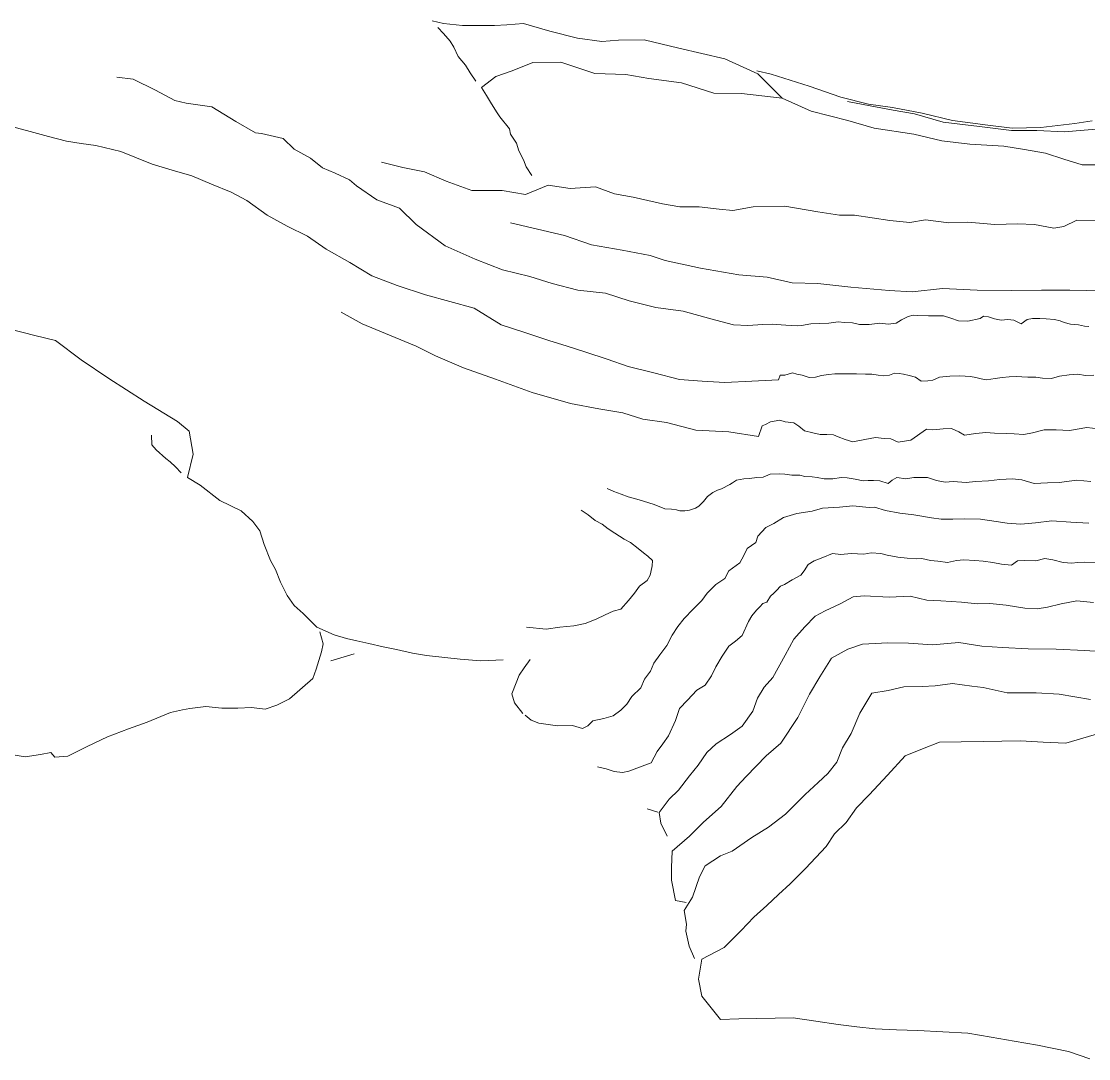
# Model space of a CAD drawing. Extents: x 683321 to 688873, y 7661944 to 7668387.
# Drawn here: x 686275.9 to 686504.7, y 7667221.3 to 7667443.6 of the extents above; entities that cross this region are included whole.
import ezdxf

# ---------------------------------------------------------------- set-up
doc = ezdxf.new("R2010")
doc.units = 0
doc.header["$MEASUREMENT"] = 0
doc.layers.add('01 CRESTA_Line', color=3, linetype='Continuous', lineweight=20)

msp = doc.modelspace()

# ---------------------------------------------------------------- linework, layer by layer
at = {"layer": '01 CRESTA_Line'}
for points in [[(686439.03, 7667427.11, 4130.37), (686433.8, 7667432.35, 4133.67), (686426.7, 7667435.53, 4134.05), (686416.87, 7667437.82, 4131.82), (686409.43, 7667439.59, 4132.1), (686403.9, 7667439.51, 4131.76), (686400.38, 7667439.21, 4131.56), (686395.14, 7667439.95, 4131.3), (686389.21, 7667441.43, 4130.7), (686383.56, 7667443.1, 4129.82), (686380, 7667442.85, 4129.52), (686377.37, 7667442.68, 4129.17), (686373.34, 7667442.68, 4128.7), (686370.51, 7667442.65, 4128.79), (686366.43, 7667443.08, 4128.5), (686364.01, 7667443.69, 4129.06)], [(686373.34, 7667430.76, 4128.42), (686372.13, 7667432.5, 4128.49), (686371.1, 7667434.15, 4128.52), (686369.58, 7667436.05, 4128.98), (686368.6, 7667438.06, 4128.83), (686367.86, 7667439.32, 4128.84), (686366.4, 7667440.96, 4129.12), (686365.21, 7667442.28, 4129.35)], [(686507.37, 7667412.84, 4130.36), (686503.29, 7667412.79, 4130.36), (686499.36, 7667414.06, 4130.94), (686495.43, 7667415.33, 4132.13), (686490.96, 7667416.07, 4132.51), (686486.49, 7667416.82, 4132.93), (686482.86, 7667417.05, 4132.57), (686479.23, 7667417.27, 4131.71), (686473.2, 7667417.93, 4130.83), (686467.24, 7667419.37, 4130.76), (686458.74, 7667420.7, 4130.65), (686453.08, 7667422.29, 4130.75), (686445.21, 7667424.29, 4130.47), (686439.03, 7667427.11, 4130.37), (686430.31, 7667428.07, 4130.31), (686424.38, 7667428.16, 4129.98), (686417.45, 7667430.4, 4129.94), (686410.4, 7667431.34, 4129.91), (686405.49, 7667432.19, 4129.89), (686398.85, 7667432.4, 4129.87), (686391.6, 7667434.83, 4129.63), (686385.59, 7667434.74, 4129.12), (686381.13, 7667432.99, 4128.59), (686377.65, 7667431.73, 4128.18), (686374.56, 7667429.38, 4127.91), (686375.61, 7667427.66, 4127.95), (686376.7, 7667425.85, 4127.47), (686377.9, 7667423.99, 4127.44), (686378.49, 7667423.12, 4126.9), (686380.58, 7667420.51, 4126.47), (686380.74, 7667419.35, 4126.4), (686382.08, 7667417.49, 4126.01), (686382.59, 7667415.79, 4125.26), (686383.59, 7667413.9, 4125.02), (686384.12, 7667412.41, 4124.65), (686385.35, 7667410.54, 4124.3)], [(686505.47, 7667422.21, 4141.57), (686501.77, 7667421.65, 4141.17), (686494.45, 7667420.84, 4140.58), (686488.34, 7667420.68, 4139.94), (686483.11, 7667421.33, 4139.45), (686475.52, 7667422.33, 4138.8), (686469.04, 7667423.9, 4138.23), (686462.64, 7667425.07, 4137.62), (686457.49, 7667425.84, 4137.11), (686451.55, 7667427.34, 4136.57), (686444.82, 7667429.7, 4135.8), (686436.66, 7667432.27, 4135.14), (686433.55, 7667432.94, 4134.85)], [(686296.39, 7667431.61, 4100.06), (686299.88, 7667431.16, 4100.04), (686304.71, 7667428.79, 4099.99), (686308.84, 7667426.6, 4100.03), (686311.25, 7667426.05, 4099.98), (686316.76, 7667425.26, 4100.03), (686321.88, 7667422.08, 4100.02), (686326.12, 7667419.69, 4100.01), (686327.4, 7667419.5, 4100), (686332.05, 7667418.47, 4099.95), (686334.39, 7667416.2, 4099.91), (686337.9, 7667414.27, 4099.82), (686340.46, 7667412.19, 4099.82), (686343.22, 7667411.03, 4099.77), (686346.27, 7667409.57, 4099.74), (686347.75, 7667408.29, 4099.73), (686352.13, 7667405.32, 4099.69), (686356.95, 7667403.49, 4100.23), (686360.53, 7667400.02, 4099.57), (686366.76, 7667395.43, 4099.86), (686373.23, 7667392.59, 4100.14), (686379.06, 7667390.31, 4100.36), (686384.92, 7667388.88, 4100.7), (686389.74, 7667387.39, 4100.6), (686395.19, 7667385.96, 4100.39), (686401.13, 7667385.29, 4100.26), (686406.2, 7667383.68, 4100.12), (686411.92, 7667382.23, 4100.1), (686417.77, 7667381.44, 4099.83), (686423.7, 7667379.8, 4099.79), (686428.56, 7667378.5, 4099.84), (686431.66, 7667378.35, 4099.88), (686434.87, 7667378.58, 4099.91), (686436.83, 7667378.68, 4099.9), (686439.76, 7667378.44, 4099.91), (686442.36, 7667378.3, 4099.9), (686443.15, 7667378.41, 4100.17), (686445.17, 7667378.71, 4100.02), (686447.04, 7667378.82, 4100.08), (686449.01, 7667378.9, 4100.16), (686451.01, 7667379.19, 4100.24), (686452.35, 7667379.05, 4100.4), (686454.06, 7667378.97, 4100.43), (686455.56, 7667378.57, 4100.59), (686457.64, 7667378.61, 4100.61), (686459.91, 7667378.89, 4100.74), (686461.73, 7667378.65, 4100.82), (686463.41, 7667378.91, 4101.07), (686464.58, 7667379.56, 4101.23), (686466.04, 7667380.28, 4100.71), (686467.12, 7667380.59, 4100.91), (686468.04, 7667380.55, 4101.28), (686470.38, 7667380.47, 4101.6), (686472.22, 7667380.47, 4101.66), (686473.59, 7667380.44, 4101.55), (686475.16, 7667379.93, 4101.53), (686476.8, 7667379.38, 4101.53), (686478.82, 7667379.28, 4101.47), (686481.45, 7667379.91, 4101.53), (686482.13, 7667380.35, 4101.71), (686483.22, 7667380.25, 4101.84), (686484.54, 7667379.83, 4101.73), (686485.92, 7667379.51, 4101.61), (686487.39, 7667379.68, 4101.66), (686488.66, 7667379.5, 4101.66), (686490.26, 7667378.75, 4101.57), (686491.5, 7667379.63, 4101.53), (686492.69, 7667379.9, 4101.41), (686494.23, 7667379.9, 4101.42), (686495.62, 7667379.84, 4101.33), (686497.4, 7667379.69, 4101.31), (686498.61, 7667379.4, 4101.27), (686499.48, 7667379.02, 4101.34), (686500.79, 7667378.66, 4101.34), (686502.52, 7667378.54, 4101.36), (686503.82, 7667378.23, 4101.41), (686504.76, 7667378.16, 4101.37)], [(686507.99, 7667420.62, 4139.5), (686499.51, 7667419.89, 4138.82), (686493.62, 7667420.18, 4138.31), (686488.19, 7667420.2, 4137.76), (686481.32, 7667421.05, 4137.26), (686473.5, 7667421.96, 4136.77), (686467.37, 7667423.74, 4136.3), (686462.82, 7667424.54, 4135.86), (686457.84, 7667425.44, 4135.44), (686453.02, 7667426.39, 4135.06)], [(686273.83, 7667421.02, 4090.43), (686277.83, 7667419.99, 4090.43), (686281.72, 7667418.92, 4090.42), (686285.61, 7667417.85, 4090.38), (686288.75, 7667417.42, 4090.35), (686291.89, 7667416.99, 4090.32), (686297.25, 7667415.68, 4090.21), (686300.61, 7667414.31, 4090.12), (686303.98, 7667412.95, 4090.04), (686308.23, 7667411.69, 4090.04), (686312.49, 7667410.43, 4089.94), (686316.7, 7667408.69, 4089.87), (686320.91, 7667406.95, 4089.79), (686324.25, 7667405.16, 4089.75), (686328.59, 7667402.01, 4089.77), (686332.9, 7667399.65, 4089.8), (686337.23, 7667397.52, 4089.76), (686341.27, 7667394.74, 4089.75), (686346.31, 7667391.86, 4089.77), (686351.02, 7667389, 4089.77), (686356.48, 7667386.93, 4089.75), (686362.56, 7667384.92, 4089.8), (686367.77, 7667383.51, 4089.84), (686372.99, 7667382.09, 4089.89), (686378.8, 7667378.54, 4089.98), (686383.88, 7667376.86, 4090.1), (686388.96, 7667375.18, 4090.18), (686392.95, 7667373.92, 4090.24), (686396.94, 7667372.66, 4090.28), (686401.48, 7667371.13, 4090.27), (686406.02, 7667369.61, 4090.27), (686411.5, 7667368.2, 4090.3), (686416.97, 7667366.8, 4090.34), (686421.85, 7667366.47, 4090.35), (686426.73, 7667366.15, 4090.36), (686432.48, 7667366.46, 4090.37), (686438.22, 7667366.77, 4090.36), (686438.57, 7667367.73, 4090.76), (686439.55, 7667367.76, 4090.78), (686441.2, 7667368.26, 4090.71), (686442.15, 7667367.98, 4090.79), (686443.32, 7667367.7, 4090.76), (686444.81, 7667367.2, 4090.8), (686446.18, 7667367.34, 4090.82), (686447.41, 7667367.64, 4090.94), (686448.97, 7667367.89, 4090.87), (686450.27, 7667368.02, 4090.94), (686451.76, 7667368.01, 4090.97), (686453.21, 7667368.04, 4091.03), (686454.94, 7667367.99, 4091.09), (686456.84, 7667367.97, 4091.05), (686458.24, 7667367.98, 4091.05), (686459.55, 7667367.74, 4090.97), (686460.81, 7667367.59, 4091.15), (686461.98, 7667367.77, 4091.07), (686463.09, 7667368.13, 4091.28), (686464.1, 7667368.1, 4091.32), (686465, 7667367.94, 4091.33), (686466.25, 7667367.64, 4091.21), (686467.56, 7667367.28, 4091.3), (686468.81, 7667366.42, 4091.18), (686470.21, 7667366.49, 4091.16), (686471.29, 7667366.66, 4091.18), (686472.76, 7667367.33, 4091.18), (686474.96, 7667367.55, 4091.18), (686477.08, 7667367.56, 4091.07), (686479.41, 7667367.48, 4091.07), (686480.53, 7667367.27, 4091.06), (686481.68, 7667366.94, 4091), (686482.79, 7667366.75, 4091.08), (686484.69, 7667367, 4090.89), (686486.15, 7667367.26, 4090.92), (686487.65, 7667367.41, 4090.98), (686489.16, 7667367.45, 4090.87), (686490.38, 7667367.36, 4091), (686491.65, 7667367.31, 4090.95), (686493.37, 7667367.32, 4090.81), (686494.84, 7667367.12, 4090.77), (686496.71, 7667367.01, 4090.75), (686498.43, 7667367.49, 4090.91), (686500.5, 7667367.78, 4090.89), (686502.41, 7667367.94, 4090.94), (686504.01, 7667367.68, 4090.93), (686505.81, 7667367.76, 4090.82)], [(686353.15, 7667413.39, 4107.84), (686357.72, 7667412.21, 4108.07), (686362.34, 7667411.34, 4109.37), (686366.97, 7667409.32, 4110.88), (686372.46, 7667407.29, 4112.43), (686378.96, 7667407.29, 4113.85), (686384.02, 7667406.43, 4115.29), (686388.82, 7667408.45, 4122.58), (686393.57, 7667407.76, 4121.72), (686398.98, 7667408.1, 4120.49), (686403.05, 7667406.6, 4120.29), (686407.1, 7667405.85, 4120.12), (686413.37, 7667404.45, 4119.95), (686417.04, 7667403.83, 4119.95), (686421.2, 7667403.82, 4119.96), (686425.5, 7667403.3, 4120.02), (686428.44, 7667402.99, 4120.03), (686432.76, 7667403.81, 4120.09), (686439.61, 7667403.93, 4120.11), (686446.64, 7667402.75, 4120.17), (686451.3, 7667402.04, 4120.13), (686454.49, 7667402.02, 4120.11), (686462.08, 7667400.85, 4120.12), (686466.38, 7667400.47, 4120.07), (686469.7, 7667400.99, 4120.03), (686474.7, 7667400.38, 4120.04), (686478.8, 7667400.56, 4120.05), (686484.58, 7667400.06, 4120.1), (686489.45, 7667400.17, 4120.12), (686493.07, 7667400.05, 4120.14), (686497.21, 7667399.22, 4120.15), (686499.4, 7667399.62, 4120.15), (686502.2, 7667400.92, 4120.17), (686506.33, 7667400.86, 4120.19)], [(686380.75, 7667400.36, 4109.82), (686386.53, 7667399.06, 4109.58), (686392.33, 7667397.7, 4109.25), (686398.15, 7667395.64, 4109.33), (686404.68, 7667394.49, 4109.38), (686410.71, 7667393.38, 4109.27), (686413.92, 7667392.32, 4109.31), (686421.52, 7667390.66, 4109.29), (686429.74, 7667389.24, 4109.36), (686435.82, 7667388.71, 4109.51), (686441.16, 7667387.55, 4109.65), (686446.65, 7667387.36, 4109.71), (686453.76, 7667386.58, 4109.7), (686461.92, 7667385.87, 4109.74), (686466.84, 7667385.63, 4109.81), (686473.35, 7667386.34, 4109.88), (686480.81, 7667385.98, 4109.81), (686488.09, 7667385.87, 4109.73), (686494.6, 7667385.93, 4109.7), (686500.69, 7667385.98, 4109.67), (686507.97, 7667385.81, 4109.7)], [(686344.46, 7667381.22, 4080.44), (686349, 7667378.77, 4080.31), (686354.84, 7667376.29, 4080.15), (686360.52, 7667373.96, 4080.07), (686364.73, 7667371.87, 4080.02), (686370.73, 7667369.34, 4079.92), (686377.56, 7667366.85, 4079.86), (686385.42, 7667364.04, 4079.97), (686393.67, 7667361.64, 4080.13), (686399.7, 7667360.53, 4080.18), (686404.87, 7667359.69, 4080.18), (686409.14, 7667358.31, 4080.19), (686414.18, 7667357.56, 4080.21), (686420.52, 7667355.93, 4080.25), (686427.55, 7667355.56, 4080.16), (686433.95, 7667354.59, 4080.14), (686434.74, 7667356.85, 4080.31), (686435.4, 7667357.13, 4080.36), (686436.48, 7667357.71, 4080.62), (686438.49, 7667358.06, 4080.73), (686439.65, 7667357.76, 4080.71), (686441.53, 7667357.55, 4080.72), (686442.61, 7667356.82, 4080.53), (686443.82, 7667355.82, 4080.53), (686445.59, 7667355.36, 4080.69), (686447.12, 7667355.02, 4080.89), (686448.6, 7667355.02, 4080.87), (686450, 7667354.94, 4081.17), (686451.02, 7667354.5, 4081.35), (686452.51, 7667353.95, 4081.02), (686454.14, 7667353.46, 4080.8), (686456.71, 7667353.98, 4080.73), (686459.03, 7667354.39, 4080.84), (686460.85, 7667354.13, 4080.81), (686462.28, 7667354.06, 4080.47), (686463.84, 7667353.35, 4080), (686466.56, 7667353.84, 4080.14), (686469.94, 7667356.16, 4080.1), (686471.32, 7667356.05, 4080.05), (686473.54, 7667356.25, 4080.1), (686475.3, 7667356.29, 4079.96), (686476.88, 7667355.6, 4079.91), (686478.06, 7667354.88, 4079.96), (686480.55, 7667355.26, 4079.85), (686482.67, 7667355.47, 4079.92), (686484.51, 7667355.3, 4079.96), (686487.19, 7667355.23, 4079.83), (686488.73, 7667355.18, 4079.79), (686490.8, 7667355.05, 4079.78), (686492.66, 7667355.36, 4079.86), (686495.15, 7667356.04, 4079.87), (686497.71, 7667356.04, 4080.05), (686500.57, 7667355.87, 4080.21), (686504.29, 7667356.53, 4080.05), (686506.74, 7667356.21, 4080.18)], [(686379.19, 7667306.72, 4076.93), (686374.45, 7667306.53, 4077.21), (686369.99, 7667306.87, 4076.99), (686362.76, 7667307.62, 4077.01), (686359.76, 7667308.15, 4077.33), (686356.34, 7667308.96, 4077.58), (686353.45, 7667309.49, 4077.78), (686350.39, 7667310.21, 4078.14), (686347.84, 7667310.77, 4078.39), (686345.63, 7667311.27, 4078.65), (686342.98, 7667312.08, 4078.98), (686339.29, 7667313.75, 4079.42), (686336.31, 7667316.63, 4079.71), (686334.38, 7667318.37, 4079.89), (686332.91, 7667320.55, 4080.09), (686331.49, 7667323.38, 4080.42), (686330.4, 7667326.11, 4080.74), (686329.32, 7667328.01, 4080.93), (686327.97, 7667331.45, 4081.17), (686327.07, 7667334.35, 4081.3), (686325.53, 7667336.36, 4081.41), (686323.06, 7667338.66, 4081.58), (686318.44, 7667340.89, 4081.75), (686314.29, 7667344.15, 4081.81), (686311.51, 7667345.82, 4081.84), (686312.78, 7667350.83, 4081.88), (686311.9, 7667355.73, 4084.23), (686309.37, 7667357.83, 4084.35), (686302.25, 7667362.16, 4084.25), (686294.65, 7667366.99, 4084.28), (686288.72, 7667371.03, 4084.3), (686283.28, 7667375.19, 4084.68), (686278.8, 7667376.24, 4086.27), (686273.53, 7667377.6, 4087)], [(686303.86, 7667354.9, 4080.57), (686303.88, 7667352.78, 4080.58), (686304.85, 7667351.7, 4080.59), (686306.89, 7667349.84, 4080.61), (686307.86, 7667349.17, 4080.62), (686308.98, 7667348.11, 4080.63), (686310.16, 7667346.81, 4080.64)], [(686401.48, 7667343.48, 4072.87), (686402.94, 7667342.77, 4072.7), (686404.48, 7667342.2, 4072.62), (686406, 7667341.63, 4072.43), (686407.83, 7667341.13, 4072.21), (686409.26, 7667340.76, 4072.15), (686411.54, 7667339.99, 4071.98), (686413.84, 7667339.1, 4071.73), (686415.31, 7667339, 4071.34), (686416.37, 7667338.89, 4071.21), (686417.06, 7667338.69, 4071.22), (686418.12, 7667338.69, 4071.07), (686419.17, 7667338.77, 4071.01), (686420.42, 7667339.24, 4070.87), (686421.13, 7667339.69, 4070.68), (686422.17, 7667340.67, 4070.72), (686422.97, 7667341.74, 4070.68), (686424.15, 7667342.56, 4070.64), (686425.11, 7667343.08, 4070.56), (686426, 7667343.35, 4070.47), (686427.81, 7667344.32, 4070.18), (686428.36, 7667344.67, 4070.1), (686429.21, 7667345.21, 4069.97), (686430.77, 7667345.51, 4069.94), (686432, 7667345.62, 4069.86), (686433.59, 7667345.79, 4069.74), (686434.93, 7667345.87, 4069.69), (686436.43, 7667346.55, 4070), (686438.35, 7667346.61, 4070), (686439.56, 7667346.5, 4070), (686441.08, 7667346.3, 4070), (686442.8, 7667346.29, 4070), (686443.84, 7667346.05, 4070), (686445.44, 7667345.97, 4070), (686446.48, 7667345.77, 4070), (686448.03, 7667345.52, 4070), (686449.9, 7667345.52, 4070), (686451.67, 7667345.78, 4070), (686452.95, 7667345.76, 4070), (686454.62, 7667345.44, 4070), (686456.37, 7667345.11, 4070), (686457.45, 7667345.17, 4070), (686458.57, 7667345.14, 4070), (686459.94, 7667345.12, 4070), (686461.72, 7667344.55, 4070), (686462.62, 7667345.22, 4070), (686463.62, 7667345.78, 4070), (686465.55, 7667345.55, 4070), (686467.23, 7667345.81, 4070), (686470.15, 7667345.78, 4070.42), (686472.07, 7667345.14, 4070.56), (686473.92, 7667344.82, 4070.5), (686475.64, 7667344.92, 4070.47), (686478.43, 7667344.74, 4070.36), (686480.46, 7667344.92, 4070.55), (686483.2, 7667345.11, 4070.24), (686485.65, 7667345.39, 4070.17), (686488.35, 7667345.49, 4070.13), (686490.37, 7667345.31, 4070.18), (686493, 7667344.54, 4069.99), (686495.87, 7667344.66, 4070), (686498.39, 7667344.72, 4069.95), (686502.19, 7667345.26, 4070.03), (686505.18, 7667344.92, 4070)], [(686504.77, 7667336.02, 4059.15), (686500.9, 7667336.21, 4059.19), (686496.79, 7667336.52, 4059.28), (686493.3, 7667336.1, 4059.3), (686490.2, 7667335.8, 4059.44), (686487.24, 7667336.03, 4059.5), (686484.88, 7667336.36, 4059.53), (686481.51, 7667336.86, 4059.41), (686478.18, 7667336.93, 4059.55), (686475.58, 7667336.88, 4059.49), (686473.07, 7667336.85, 4059.64), (686470.99, 7667337.19, 4059.96), (686467.26, 7667337.78, 4059.96), (686464.22, 7667338.15, 4059.95), (686461.17, 7667338.75, 4060.04), (686458.79, 7667339.44, 4060.24), (686457.66, 7667339.35, 4060.72), (686454.18, 7667339.73, 4060.73), (686451.3, 7667339.47, 4060.48), (686447.65, 7667339.24, 4060.46), (686445.44, 7667338.56, 4060.66), (686442.12, 7667338.1, 4060.65), (686439.27, 7667337.2, 4060.5), (686437.21, 7667335.93, 4060.18), (686435.49, 7667335.07, 4060.22), (686433.79, 7667333.24, 4060.12), (686433.36, 7667331.86, 4060.14), (686431.52, 7667330.61, 4060.4), (686430.76, 7667329.11, 4060.49), (686429.93, 7667327.5, 4060.62), (686427.61, 7667325.82, 4060.43), (686426.71, 7667324.14, 4060.55), (686424.77, 7667322.89, 4060.55), (686422.93, 7667321.05, 4060.65), (686421.81, 7667319.46, 4060.61), (686419.91, 7667317.57, 4060.74), (686418.02, 7667315.61, 4060.77), (686416.61, 7667313.88, 4060.65), (686415.46, 7667312.03, 4060.59), (686414.31, 7667309.78, 4060.27), (686412.78, 7667307.82, 4060.36), (686411.52, 7667306.01, 4060.09), (686410.81, 7667304.28, 4060.04), (686409.49, 7667302.58, 4060.13), (686408.71, 7667300.71, 4059.95), (686406.75, 7667298.89, 4059.89), (686405.68, 7667297.25, 4059.84), (686404.41, 7667295.94, 4059.82), (686402.81, 7667294.73, 4059.83), (686400.79, 7667294.13, 4060.04), (686398.42, 7667293.65, 4060.09), (686397.38, 7667292.61, 4060.11), (686396.23, 7667292, 4060.25), (686394.09, 7667292.63, 4060.01), (686390.83, 7667292.58, 4060.55), (686386.86, 7667293.17, 4061.21), (686385.19, 7667293.79, 4061.57), (686383.94, 7667294.86, 4062.3)], [(686395.93, 7667338.8, 4073.19), (686397.4, 7667337.77, 4073.11), (686398.93, 7667336.58, 4072.94), (686400.45, 7667335.8, 4072.85), (686401.72, 7667334.81, 4072.84), (686403.14, 7667333.89, 4072.62), (686405.11, 7667332.61, 4072.39), (686406.51, 7667331.86, 4072.13), (686408.11, 7667330.6, 4071.9), (686409.3, 7667329.64, 4071.73), (686410.22, 7667328.97, 4071.64), (686411.2, 7667328, 4071.54), (686411.16, 7667326.9, 4071.38), (686410.86, 7667325.54, 4071.47), (686410.69, 7667324.9, 4071.5), (686410.07, 7667323.75, 4071.43), (686408.43, 7667322.49, 4071.51), (686407.38, 7667321.03, 4071.54), (686406.09, 7667319.42, 4071.63), (686404.45, 7667317.62, 4071.73), (686402.8, 7667317.16, 4071.74), (686401.04, 7667316.39, 4071.88), (686399.12, 7667315.43, 4072.1), (686396.8, 7667314.48, 4072.18), (686394.34, 7667313.98, 4072.23), (686391.38, 7667313.7, 4072.38), (686388.39, 7667313.31, 4072.69), (686384.22, 7667313.74, 4073.34)], [(686506.18, 7667327.58, 4049.97), (686503.82, 7667327.67, 4049.97), (686502.31, 7667327.59, 4049.97), (686501.09, 7667327.43, 4049.85), (686499.26, 7667327.62, 4049.72), (686497.05, 7667328.14, 4049.95), (686495.32, 7667328.43, 4049.84), (686493.41, 7667327.94, 4049.86), (686490.92, 7667328, 4049.91), (686489.43, 7667327.94, 4049.79), (686488.14, 7667327.03, 4049.8), (686486, 7667327.26, 4049.59), (686484.14, 7667327.59, 4049.6), (686482.12, 7667327.84, 4049.53), (686480.33, 7667328.05, 4049.54), (686477.92, 7667328.15, 4049.55), (686476.36, 7667327.98, 4049.57), (686474.41, 7667327.62, 4049.49), (686472.36, 7667327.86, 4049.46), (686470.77, 7667328.04, 4049.43), (686468.93, 7667328.44, 4049.43), (686467.86, 7667328.35, 4049.39), (686465.81, 7667328.54, 4049.62), (686463.78, 7667328.76, 4049.56), (686461.53, 7667329.19, 4049.49), (686460.16, 7667329.52, 4049.4), (686458.07, 7667329.67, 4049.48), (686456.49, 7667329.37, 4049.49), (686453.82, 7667329.49, 4049.26), (686451.61, 7667329.29, 4049.19), (686449.83, 7667329.48, 4049.18), (686447.69, 7667328.65, 4049.32), (686445.9, 7667327.97, 4049.17), (686444.57, 7667327.17, 4049.16), (686443.69, 7667325.8, 4049.05), (686442.98, 7667324.9, 4048.97), (686441.18, 7667323.85, 4049.01), (686439.52, 7667322.85, 4049.05), (686438.67, 7667322.48, 4048.98), (686437.8, 7667321.57, 4049.13), (686437.24, 7667320.99, 4049.22), (686436.49, 7667320.4, 4049.21), (686435.69, 7667319.08, 4049.28), (686434.88, 7667318.81, 4049.35), (686434.24, 7667318.09, 4049.32), (686433.47, 7667317.39, 4049.34), (686432.47, 7667316.15, 4049.34), (686431.82, 7667314.93, 4049.35), (686430.42, 7667311.95, 4049.41), (686429.01, 7667310.76, 4049.43), (686427.56, 7667309.65, 4049.27), (686426.13, 7667307.5, 4049.4), (686424.78, 7667305.23, 4049.35), (686423.85, 7667303.33, 4049.23), (686422.5, 7667301.27, 4049.27), (686420.7, 7667300.23, 4049.27), (686418.7, 7667298.11, 4049.38), (686417, 7667296.33, 4049.21), (686416.13, 7667293.69, 4049.14), (686414.64, 7667290.42, 4049.26), (686413.45, 7667288.7, 4049.33), (686412.23, 7667287.08, 4049.46), (686410.94, 7667284.66, 4049.85), (686408.42, 7667283.71, 4049.6), (686406.14, 7667282.88, 4050), (686404.78, 7667282.6, 4050.16), (686402.97, 7667282.8, 4050.89), (686401.26, 7667283.37, 4051.44), (686399.45, 7667283.77, 4051.87)], [(686414.33, 7667268.94, 4035.04), (686413.01, 7667271.75, 4037.6), (686412.66, 7667274.03, 4040.46), (686414.79, 7667276.85, 4040.13), (686416.77, 7667278.76, 4040.06), (686419.11, 7667281.87, 4040.11), (686420.97, 7667284.18, 4040.13), (686422.83, 7667286.84, 4040.26), (686424.88, 7667288.71, 4040.16), (686427.92, 7667290.74, 4039.85), (686430.4, 7667292.54, 4039.72), (686432.72, 7667295.71, 4039.64), (686433.74, 7667298.5, 4039.71), (686435.18, 7667300.86, 4039.73), (686437, 7667302.97, 4039.7), (686439.65, 7667307.75, 4039.81), (686441.54, 7667311.17, 4040.01), (686443.9, 7667313.82, 4039.99), (686446.11, 7667316.09, 4040.14), (686448.2, 7667317.25, 4040.08), (686451.42, 7667318.76, 4040.08), (686454.22, 7667320.21, 4040.1), (686456.59, 7667320.41, 4040.05), (686461.92, 7667320.17, 4039.86), (686466.46, 7667320.39, 4039.75), (686469.99, 7667319.55, 4039.62), (686472.99, 7667319.37, 4039.54), (686477.45, 7667319.09, 4039.6), (686480.88, 7667318.73, 4039.63), (686483.5, 7667318.81, 4039.62), (686487.01, 7667318.44, 4039.6), (686491.01, 7667317.83, 4039.65), (686493.66, 7667317.63, 4039.73), (686495.91, 7667318.01, 4039.77), (686498.82, 7667318.76, 4039.81), (686502.19, 7667319.39, 4039.86), (686505.77, 7667319.03, 4039.9)], [(686339.9, 7667312.75, 4080.2), (686340.64, 7667310.19, 4080.8), (686340.23, 7667308.46, 4081.55), (686339.09, 7667304.71, 4080.45), (686338.4, 7667302.74, 4077.37), (686333.39, 7667298.4, 4072.59), (686330.68, 7667297.01, 4073.2), (686328.22, 7667296.18, 4073.26), (686325.29, 7667296.5, 4073.2), (686322.35, 7667296.37, 4073.93), (686318.92, 7667296.39, 4074.28), (686315.46, 7667296.71, 4074.38), (686312.04, 7667296.31, 4074.23), (686310.45, 7667296.01, 4074.64), (686307.92, 7667295.47, 4074.82), (686302.88, 7667293.37, 4074.45), (686298.91, 7667291.91, 4074.43), (686294.39, 7667290.23, 4074.31), (686290, 7667288.17, 4074.12), (686285.9, 7667286.1, 4073.35), (686283.12, 7667285.9, 4073.18), (686282.24, 7667286.87, 4073.77), (686280, 7667286.44, 4073.94), (686276.73, 7667285.93, 4074.22), (686274.6, 7667286.26, 4074.4)], [(686508.41, 7667308.46, 4030.33), (686503.84, 7667308.76, 4030.41), (686497.74, 7667309, 4030.39), (686491.72, 7667309.07, 4030.27), (686486.24, 7667309.4, 4030.14), (686481.81, 7667309.69, 4030.38), (686476.91, 7667310.46, 4030.26), (686471.2, 7667309.96, 4030.18), (686466.11, 7667310.27, 4030.33), (686461.65, 7667310.39, 4030.34), (686456.21, 7667310.1, 4030.33), (686453.1, 7667309.04, 4030.4), (686449.58, 7667307.05, 4030.48), (686447.06, 7667303.07, 4030.3), (686444.87, 7667299.38, 4030.3), (686442.34, 7667294.34, 4030.3), (686438.7, 7667288.89, 4030.35), (686435.61, 7667286.13, 4030.27), (686431.3, 7667281.7, 4030.42), (686429.29, 7667279.6, 4030.43), (686425.9, 7667275.31, 4030.47), (686422.11, 7667271.91, 4030.67), (686419.12, 7667268.92, 4030.68), (686415.45, 7667265.69, 4031.21), (686415.25, 7667262.25, 4029.14), (686415.31, 7667259.53, 4025.77), (686416.11, 7667255.18, 4022.73), (686418.4, 7667254.72, 4022.1)], [(686347.25, 7667308, 4082.57), (686342.24, 7667306.53, 4082.66)], [(686383.43, 7667295.26, 4063.11), (686381.63, 7667297.49, 4065.71), (686381.09, 7667299.42, 4068.15), (686382.02, 7667301.78, 4069.51), (686382.6, 7667303.44, 4070.64), (686383.68, 7667304.98, 4071.69), (686385.01, 7667306.81, 4072.83)], [(686420.24, 7667242.74, 4012.84), (686419.05, 7667245.36, 4013.85), (686418.34, 7667248.55, 4015.99), (686418.48, 7667250.09, 4018.15), (686417.98, 7667252.97, 4021.09), (686419.81, 7667255.88, 4022.12), (686421.26, 7667260.19, 4021.84), (686422.53, 7667262.58, 4021.85), (686425.81, 7667264.75, 4021.62), (686428.27, 7667265.73, 4021.3), (686432.47, 7667268.65, 4020.94), (686436.06, 7667270.86, 4020.71), (686439.74, 7667273.64, 4020.58), (686443.94, 7667277.87, 4020.44), (686446.71, 7667280.41, 4020.4), (686448.78, 7667282.37, 4020.31), (686450.74, 7667284.79, 4020.28), (686451.93, 7667287.85, 4020.28), (686453.78, 7667290.97, 4020.23), (686455.62, 7667295.27, 4020.56), (686458.23, 7667299.6, 4020.81), (686461.73, 7667300.19, 4020.41), (686465.08, 7667300.97, 4020.27), (686469.04, 7667301, 4020.13), (686471.81, 7667301.18, 4020.22), (686475.5, 7667301.62, 4020.51), (686479.63, 7667301.1, 4020.6), (686482.08, 7667300.79, 4020.56), (686487.24, 7667299.67, 4020.37), (686493.42, 7667299.67, 4020.52), (686498.4, 7667299.4, 4020.48), (686505.13, 7667298.2, 4020.32)], [(686504.98, 7667221.25, 3999.78), (686500.4, 7667222.8, 3999.78), (686493.75, 7667224.14, 3999.78), (686488.76, 7667225, 3999.79), (686483.78, 7667225.86, 3999.79), (686478.79, 7667226.72, 3999.79), (686473.45, 7667226.99, 3999.79), (686468.11, 7667227.26, 3999.8), (686463.54, 7667227.44, 3999.8), (686458.96, 7667227.62, 3999.8), (686454.98, 7667228.1, 3999.8), (686451.01, 7667228.58, 3999.81), (686446.19, 7667229.28, 3999.81), (686441.38, 7667229.98, 3999.81), (686437.49, 7667229.92, 3999.81), (686433.6, 7667229.86, 3999.81), (686429.7, 7667229.77, 3999.82), (686425.81, 7667229.68, 4000.5), (686423.78, 7667232.18, 4002.04), (686421.76, 7667234.67, 4003.57), (686421.08, 7667238.31, 4006.81), (686421.45, 7667240.43, 4009.87), (686421.82, 7667242.54, 4011.73), (686426.57, 7667245.07, 4009.63), (686430.24, 7667248.71, 4009.16), (686432.95, 7667251.61, 4009.31), (686435.74, 7667254.09, 4009.47), (686438.22, 7667256.4, 4009.62), (686440.7, 7667258.71, 4009.75), (686444.04, 7667261.99, 4009.79), (686448.45, 7667266.69, 4009.92), (686450.25, 7667269.42, 4010.01), (686452.69, 7667271.84, 4010.07), (686454.95, 7667275.02, 4010.08), (686457.65, 7667277.76, 4009.98), (686461.56, 7667282.01, 4009.89), (686465.36, 7667286.18, 4010.05), (686469.06, 7667287.63, 4010.12), (686472.75, 7667289.08, 4010.14), (686477.41, 7667289.15, 4010.06), (686482.06, 7667289.23, 4009.99), (686486.08, 7667289.29, 4009.93), (686490.09, 7667289.35, 4009.99), (686494.95, 7667289.1, 4010.04), (686499.8, 7667288.86, 4010.13), (686503.44, 7667289.95, 4010.22), (686507.07, 7667291.04, 4010.28)], [(686412.38, 7667274.06, 4040.57), (686410.09, 7667274.82, 4040.89)]]:
    msp.add_polyline3d(points, dxfattribs=at)

doc.saveas('drawing.dxf')
